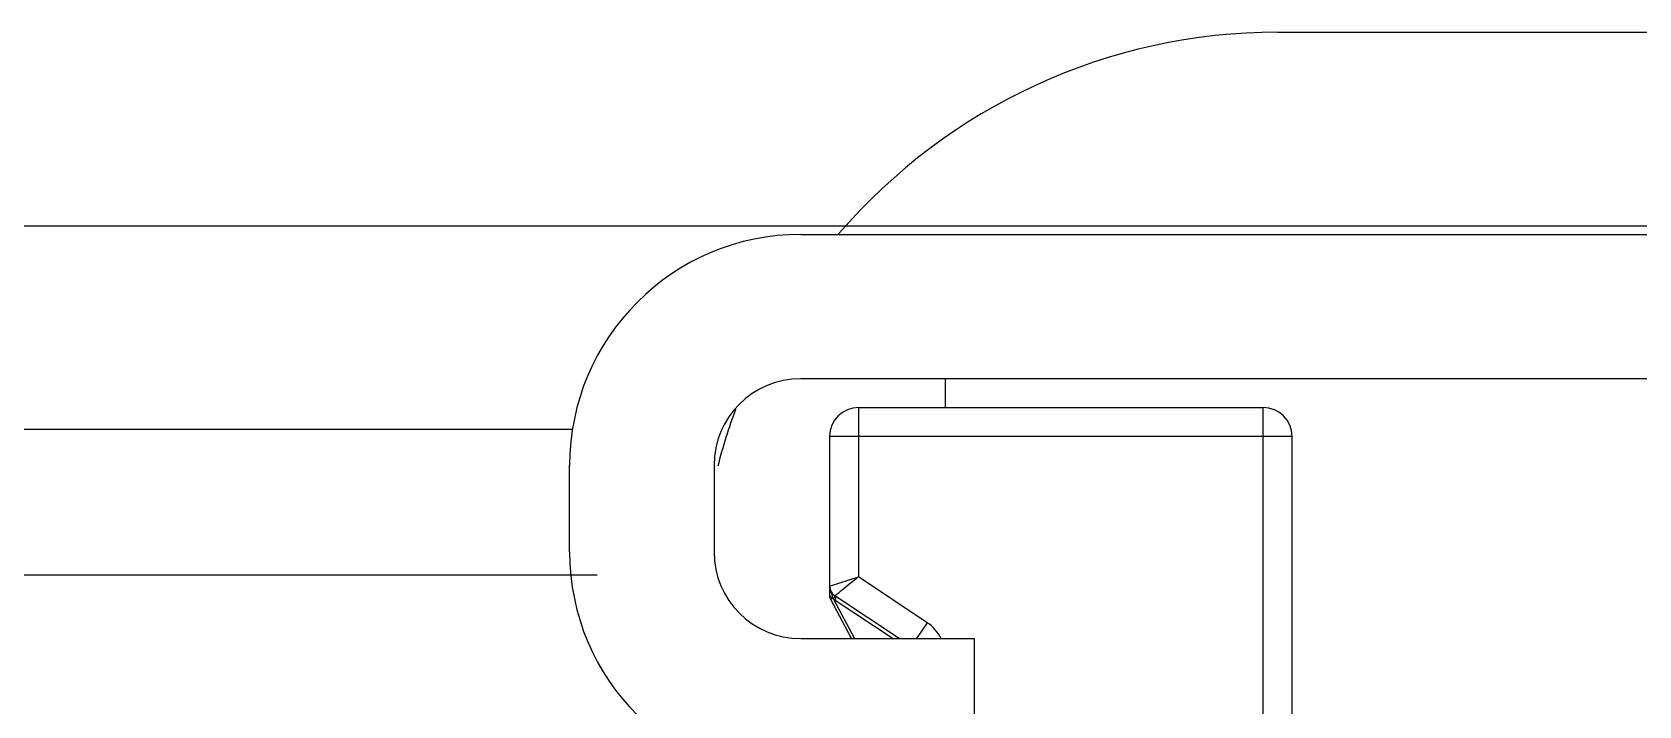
# Model space of a CAD drawing. Extents: x 1247970 to 1725648, y 860327 to 1277876.
# Drawn here: x 1334875.7 to 1335017.2, y 1196704.6 to 1196764 of the extents above; entities that cross this region are included whole.
import ezdxf

# ---------------------------------------------------------------- set-up
doc = ezdxf.new("R2010")
doc.units = 0
doc.header["$LTSCALE"] = 1000
doc.header["$MEASUREMENT"] = 0
doc.layers.get('0').update_dxf_attribs({"color": 254})
doc.layers.add('TK', color=4, linetype='Continuous')

# ---------------------------------------------------------------- blocks, each defined once
blk = doc.blocks.new('A$C63786A89')
at = {"linetype": 'Continuous'}
for p, q in [((1968.33, 4120.23), (2182.33, 4120.23)), ((-2142.64, 4103.17), (2056.65, 4103.17)), ((1926.34, 4102.41), (2094.32, 4102.41)), ((2094.32, 4089.69), (1926.34, 4089.69)), ((1939.06, 4089.69), (1939.06, 4087.14)), ((1931.43, 4087.14), (1967.06, 4087.14)), ((1931.43, 4087.14), (1931.43, 4072.22)), ((1967.06, 4012.66), (1967.06, 4087.14)), ((-1950.37, 4085.23), (1906.23, 4085.23)), ((1969.61, 4084.6), (1928.88, 4084.6)), ((1928.88, 4084.6), (1928.88, 4070.6)), ((1969.61, 4010.84), (1969.61, 4084.6)), ((1905.98, 4074.42), (1905.98, 4082.05)), ((1918.7, 4082.05), (1918.7, 4074.42)), ((-1950.37, 4072.41), (1908.41, 4072.41)), ((1928.88, 4071.4), (1931.43, 4072.22)), ((1937.48, 4068.18), (1931.43, 4072.22)), ((1928.96, 4071), (1929.1, 4070.57)), ((1929.12, 4070.32), (1928.97, 4070.24)), ((1930.8, 4066.78), (1928.97, 4070.24)), ((1929.02, 4070.4), (1929.19, 4070.35)), ((1929.19, 4070.35), (1929.12, 4070.32)), ((1929.17, 4070.34), (1929.2, 4070.3)), ((1929.2, 4070.3), (1929.23, 4070.26)), ((1929.29, 4070.42), (1929.23, 4070.26)), ((1929.23, 4070.26), (1931.07, 4066.78)), ((1934.99, 4066.78), (1929.34, 4070.55)), ((1929.38, 4070.16), (1934.47, 4066.78)), ((1937.48, 4068.18), (1936.54, 4066.78)), ((1926.34, 4066.78), (1941.61, 4066.78)), ((1941.61, 4066.78), (1941.61, 4054.06))]:
    blk.add_line(p, q, dxfattribs=at)
for centre, radius, start, end in [((1968.33, 4069.33), 50.9, 90, 139.4173), ((1926.34, 4082.05), 20.36, 90, 180), ((1926.34, 4082.05), 7.64, 90, 180), ((1968.33, 4069.33), 50.9, 159.6685, 165.625), ((1931.43, 4084.6), 2.55, 90, 180), ((1967.06, 4084.6), 2.55, 0, 90), ((1926.34, 4074.42), 20.36, 180, 270), ((1926.34, 4074.42), 7.64, 180, 270), ((1929.9, 4071.4), 1.02, 180, 236.3099), ((1906.79, 4063.74), 23.33, 16.8197, 17.0166), ((1857.19, 4048.77), 75.14, 16.6885, 16.8028), ((1930.37, 4071.65), 1.79, 230.7761, 236.4499), ((1935.5, 4065.22), 3.56, 26.1206, 56.3099)]:
    blk.add_arc(centre, radius, start, end, dxfattribs=at)
for points in [[(1928.88, 4071.4), (1928.88, 4071.26), (1928.92, 4071.13), (1928.96, 4071)], [(1928.88, 4070.6), (1928.88, 4070.52), (1928.95, 4070.44), (1929.02, 4070.4)], [(1928.97, 4070.24), (1928.93, 4070.31), (1928.89, 4070.39), (1928.89, 4070.47)]]:
    blk.add_open_spline(points, degree=3, dxfattribs=at)
for points, knots in [([(1931.43, 4072.22), (1930.94, 4071.83), (1930.23, 4071.3), (1929.56, 4070.7), (1929.34, 4070.55)], [0, 0, 0, 0, 0.698346, 1, 1, 1, 1]), ([(1928.89, 4070.47), (1928.89, 4070.49), (1928.9, 4070.53), (1928.91, 4070.56), (1928.92, 4070.58)], [0, 0, 0, 0, 0.483166, 1, 1, 1, 1]), ([(1929.26, 4070.61), (1929.29, 4070.58), (1929.3, 4070.5), (1929.29, 4070.44), (1929.29, 4070.42)], [0, 0, 0, 0, 0.672918, 1, 1, 1, 1]), ([(1929.4, 4070.47), (1929.4, 4070.45), (1929.42, 4070.35), (1929.4, 4070.24), (1929.38, 4070.16)], [0, 0, 0, 0, 0.200998, 1, 1, 1, 1])]:
    blk.add_open_spline(points, degree=3, knots=knots, dxfattribs=at)

msp = doc.modelspace()

# ---------------------------------------------------------------- block references
at = {"layer": 'TK'}
msp.add_blockref('A$C63786A89', (1333017.03, 1192643.73, -355), dxfattribs=at)

doc.saveas('drawing.dxf')
